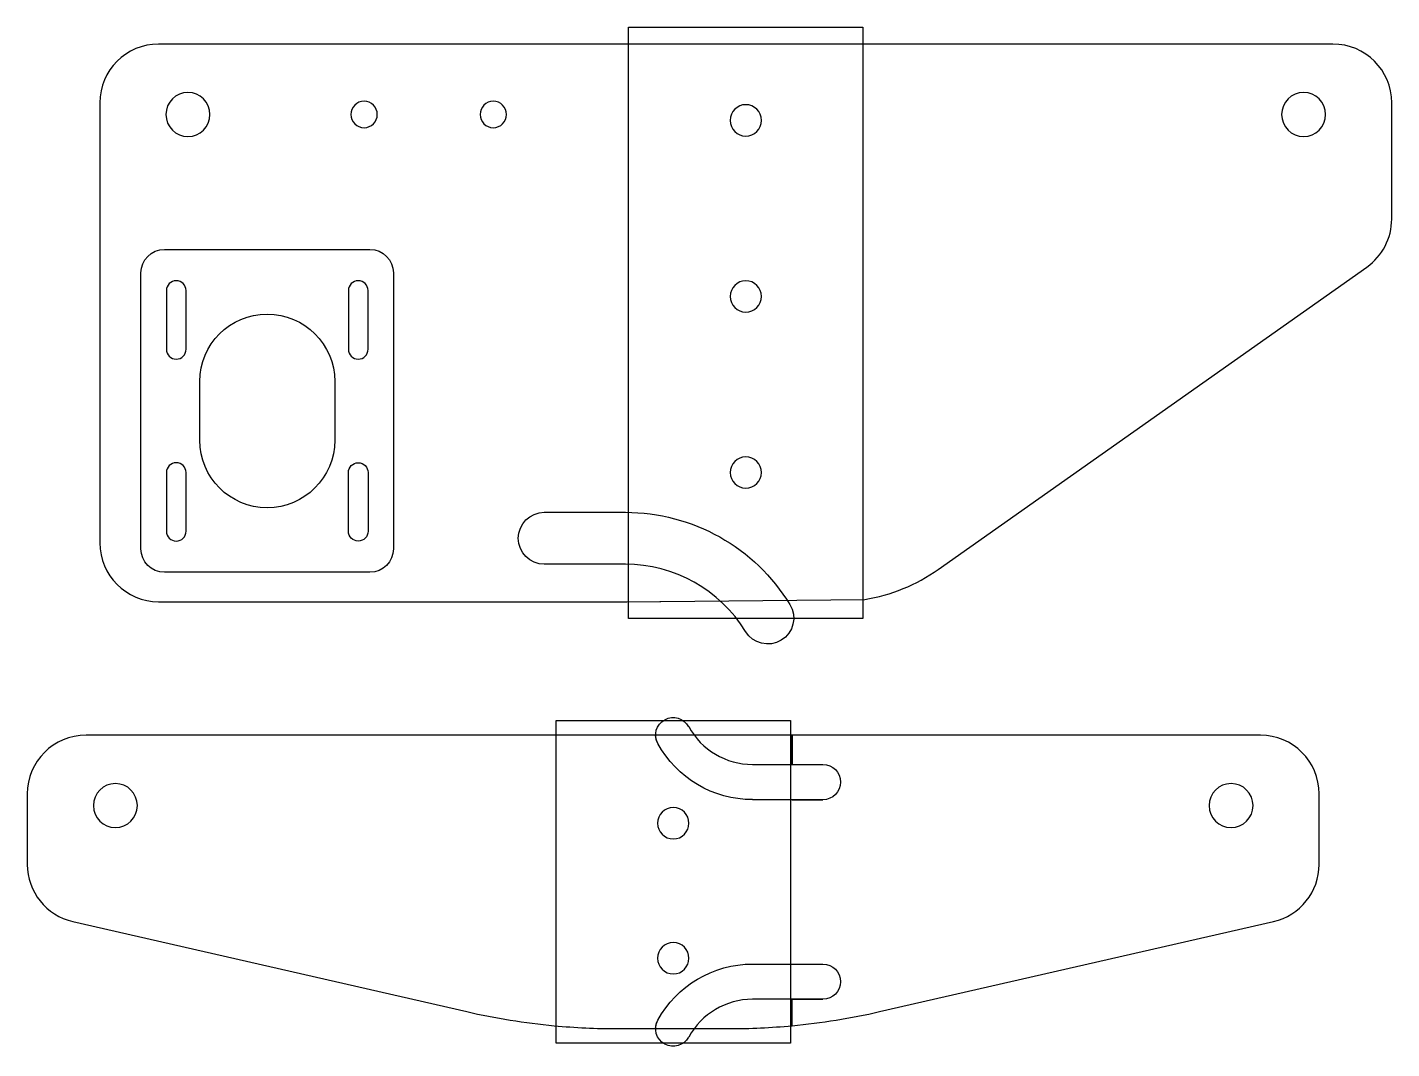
# Model space of a CAD drawing. Extents: x -164 to 318, y -425 to 35.
# Drawn here: x 79.1 to 311.5, y -138.7 to 35.4 of the extents above; entities that cross this region are included whole.
import ezdxf

# ---------------------------------------------------------------- set-up
doc = ezdxf.new("R2010")
doc.units = 0
doc.layers.get('0').update_dxf_attribs({"linetype": 'CONTINUOUS'})

msp = doc.modelspace()

# ---------------------------------------------------------------- linework, layer by layer
for p, q in [((181.55, -65.36), (181.55, 35.36)), ((181.55, 35.36), (221.45, 35.36)), ((221.45, 35.36), (221.45, -65.36)), ((301.5, 32.5), (101.5, 32.5)), ((91.5, 22.5), (91.5, -52.5)), ((311.5, 2.68), (311.5, 22.5)), ((102.5, -2.5), (137.5, -2.5)), ((98.5, -53.5), (98.5, -6.5)), ((141.5, -6.5), (141.5, -53.5)), ((234.28, -57.01), (307.27, -5.49)), ((102.83, -9.5), (102.83, -19.5)), ((106.18, -19.5), (106.18, -9.5)), ((133.83, -9.5), (133.83, -19.5)), ((137.18, -19.5), (137.18, -9.5)), ((108.5, -35), (108.5, -25)), ((131.5, -25), (131.5, -35)), ((102.83, -40.5), (102.83, -50.5)), ((106.18, -50.5), (106.18, -40.5)), ((133.83, -50.5), (133.83, -40.5)), ((137.18, -40.5), (137.18, -50.5)), ((137.5, -57.5), (102.5, -57.5)), ((101.5, -62.5), (181.25, -62.5)), ((181.25, -62.5), (221.75, -62.12)), ((221.45, -65.36), (181.55, -65.36))]:
    msp.add_line(p, q)
at = {"color": 0, "linetype": 'BYBLOCK'}
for p, q in [((167.18, -47.28), (181, -47.28)), ((181, -56.12), (167.18, -56.12)), ((169.19, -137.74), (169.19, -82.74)), ((169.19, -82.74), (209.09, -82.74)), ((209.09, -82.74), (209.09, -137.74)), ((289.14, -85.24), (89.14, -85.24)), ((209.39, -85.24), (209.39, -90.24)), ((209.39, -90.24), (209.39, -85.24)), ((202.64, -90.24), (214.64, -90.24)), ((79.14, -95.24), (79.14, -107.26)), ((299.14, -107.26), (299.14, -95.24)), ((214.64, -96.24), (202.64, -96.24)), ((209.39, -96.24), (214.64, -96.24)), ((86.91, -117.01), (153.99, -132.34)), ((224.29, -132.34), (291.37, -117.01)), ((202.64, -124.24), (214.64, -124.24)), ((214.64, -130.24), (202.64, -130.24)), ((202.64, -130.24), (202.64, -130.24)), ((209.39, -130.24), (214.64, -130.24)), ((209.39, -134.73), (209.39, -130.24)), ((179.61, -135.24), (198.66, -135.24)), ((209.09, -137.74), (169.19, -137.74))]:
    msp.add_line(p, q, dxfattribs=at)
at = {"extrusion": (0, 0, -1)}
for centre, radius in [((-106.5, 20.5), 3.75), ((-296.5, 20.5), 3.75), ((-136.5, 20.5), 2.25), ((-158.5, 20.5), 2.25), ((-201.5, 19.5), 2.67), ((-201.5, -10.5), 2.67), ((-201.5, -40.5), 2.67)]:
    msp.add_circle(centre, radius, dxfattribs=at)
at = {"color": 0, "linetype": 'BYBLOCK', "extrusion": (0, 0, -1)}
for centre, radius in [((-94.14, -97.24), 3.75), ((-284.14, -97.24), 3.75), ((-189.14, -100.24), 2.68), ((-189.14, -123.24), 2.68)]:
    msp.add_circle(centre, radius, dxfattribs=at)
for centre, radius, start, end in [((101.5, 22.5), 10, 90, 180), ((301.5, 22.5), 10, 360, 90), ((301.5, 2.68), 10, 305.2176, 360), ((104.5, -9.5), 1.67, 360, 180), ((135.5, -9.5), 1.67, 0, 180), ((104.5, -19.5), 1.68, 180, 360), ((135.5, -19.5), 1.68, 180, 360), ((104.5, -40.5), 1.67, 360, 180), ((104.5, -50.5), 1.68, 180, 360), ((101.5, -52.5), 10, 180, 270), ((216.98, -32.5), 30, 279.152, 305.2176)]:
    msp.add_arc(centre, radius, start, end)
at = {"extrusion": (0, 0, -1)}
for centre, radius, start, end in [((-102.5, -6.5), 4, 0, 90), ((-137.5, -6.5), 4, 90, 180), ((-120, -25), 11.5, 0, 180), ((-120, -35), 11.5, 180, 0), ((-135.5, -40.5), 1.68, 360, 180), ((-135.5, -50.5), 1.67, 180, 0), ((-102.5, -53.5), 4, 270, 0), ((-137.5, -53.5), 4, 180, 270), ((-191, -62.5), 4, 0, 1.2069)]:
    msp.add_arc(centre, radius, start, end, dxfattribs=at)
at = {"color": 0, "linetype": 'BYBLOCK', "extrusion": (0, 0, -1)}
for centre, radius, start, end in [((-167.18, -51.7), 4.42, 270, 90), ((-181, -80.11), 32.83, 90, 148.5558), ((-205.24, -65.29), 4.42, 148.5558, 328.5558), ((-189.14, -85.24), 3, 331.3167, 151.3167), ((-189.14, -85.24), 3, 331.3167, 0), ((-189.14, -85.24), 3, 331.3167, 0), ((-202.64, -77.85), 18.38, 269.9847, 331.3167), ((-202.64, -93.24), 3, 89.9847, 90), ((-202.64, -93.24), 3, 89.9847, 90), ((-214.64, -93.24), 3, 90, 270), ((-202.64, -142.62), 18.38, 28.6834, 90.0153), ((-214.64, -127.24), 3, 90, 270), ((-202.64, -127.24), 3, 270, 270.0153), ((-189.14, -135.24), 3, 208.6834, 28.6834), ((-189.14, -135.24), 3, 0, 28.6834), ((-189.14, -135.24), 3, 0, 28.6834)]:
    msp.add_arc(centre, radius, start, end, dxfattribs=at)
at = {"color": 0, "linetype": 'BYBLOCK'}
for centre, radius, start, end in [((181, -80.11), 24, 31.4442, 90), ((89.14, -95.24), 10, 90, 180), ((202.64, -77.85), 12.38, 208.6833, 270.0153), ((289.14, -95.24), 10, 360, 90), ((89.14, -107.26), 10, 180, 257.125), ((289.14, -107.26), 10, 282.875, 360), ((179.61, -20.24), 115, 257.125, 264.6485), ((202.64, -142.62), 12.38, 89.9847, 151.3166), ((198.66, -20.24), 115, 275.3515, 282.875), ((179.61, -20.24), 115, 264.6485, 270), ((198.66, -20.24), 115, 270, 275.3515)]:
    msp.add_arc(centre, radius, start, end, dxfattribs=at)

doc.saveas('drawing.dxf')
